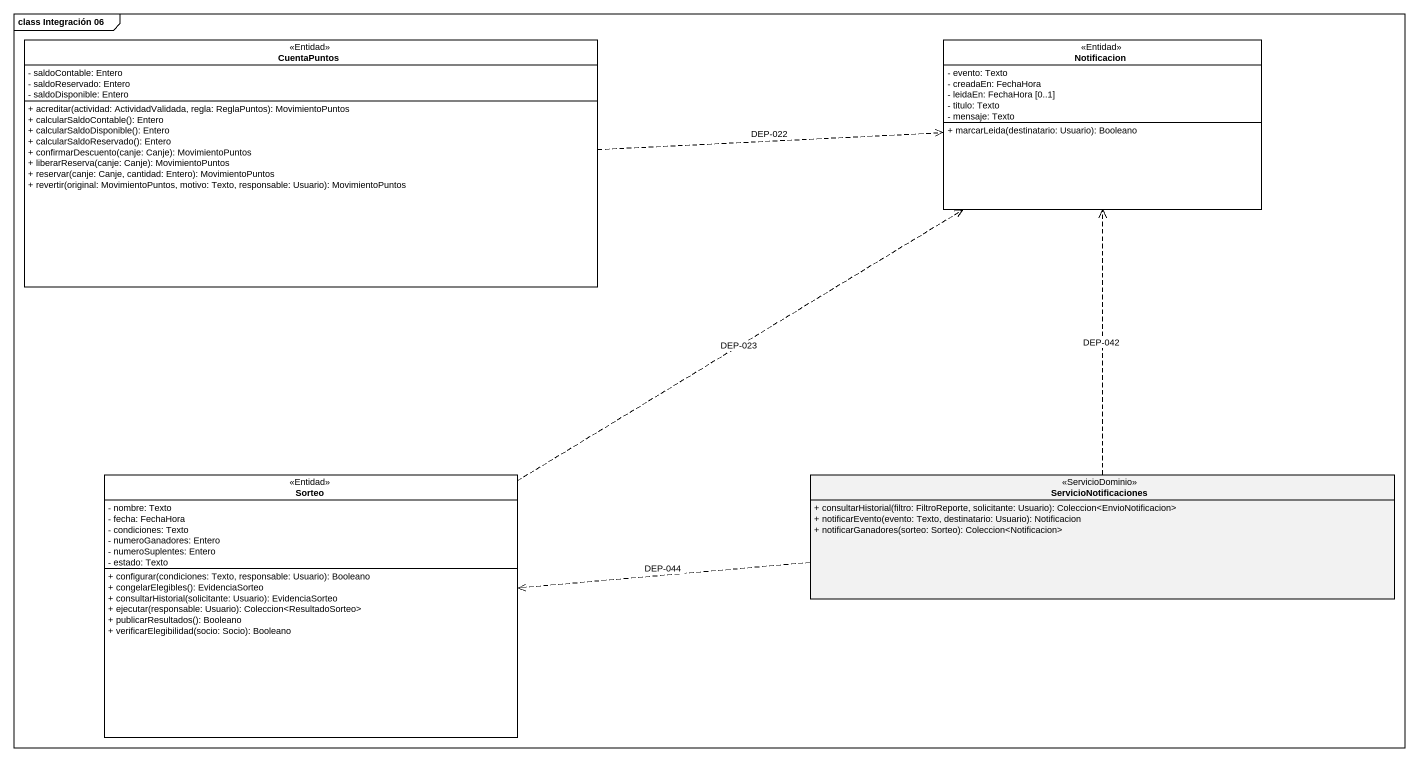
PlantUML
@startuml
mainframe class Integración 06
hide circle
hide empty members
skinparam classAttributeIconSize 0
class CuentaPuntos <<Entidad>> #FFFFFF {
  - saldoContable: Entero
  - saldoReservado: Entero
  - saldoDisponible: Entero
  + acreditar(actividad: ActividadValidada, regla: ReglaPuntos): MovimientoPuntos
  + calcularSaldoContable(): Entero
  + calcularSaldoDisponible(): Entero
  + calcularSaldoReservado(): Entero
  + confirmarDescuento(canje: Canje): MovimientoPuntos
  + liberarReserva(canje: Canje): MovimientoPuntos
  + reservar(canje: Canje, cantidad: Entero): MovimientoPuntos
  + revertir(original: MovimientoPuntos, motivo: Texto, responsable: Usuario): MovimientoPuntos
}
class Notificacion <<Entidad>> #FFFFFF {
  - evento: Texto
  - creadaEn: FechaHora
  - leidaEn: FechaHora [0..1]
  - titulo: Texto
  - mensaje: Texto
  + marcarLeida(destinatario: Usuario): Booleano
}
class Sorteo <<Entidad>> #FFFFFF {
  - nombre: Texto
  - fecha: FechaHora
  - condiciones: Texto
  - numeroGanadores: Entero
  - numeroSuplentes: Entero
  - estado: Texto
  + configurar(condiciones: Texto, responsable: Usuario): Booleano
  + congelarElegibles(): EvidenciaSorteo
  + consultarHistorial(solicitante: Usuario): EvidenciaSorteo
  + ejecutar(responsable: Usuario): Coleccion<ResultadoSorteo>
  + publicarResultados(): Booleano
  + verificarElegibilidad(socio: Socio): Booleano
}
class ServicioNotificaciones <<ServicioDominio>> #F2F2F2 {
  + consultarHistorial(filtro: FiltroReporte, solicitante: Usuario): Coleccion<EnvioNotificacion>
  + notificarEvento(evento: Texto, destinatario: Usuario): Notificacion
  + notificarGanadores(sorteo: Sorteo): Coleccion<Notificacion>
}
CuentaPuntos .right.> Notificacion : DEP-022
Sorteo .up.> Notificacion : DEP-023
ServicioNotificaciones .up.> Notificacion : DEP-042
ServicioNotificaciones .left.> Sorteo : DEP-044
@enduml
